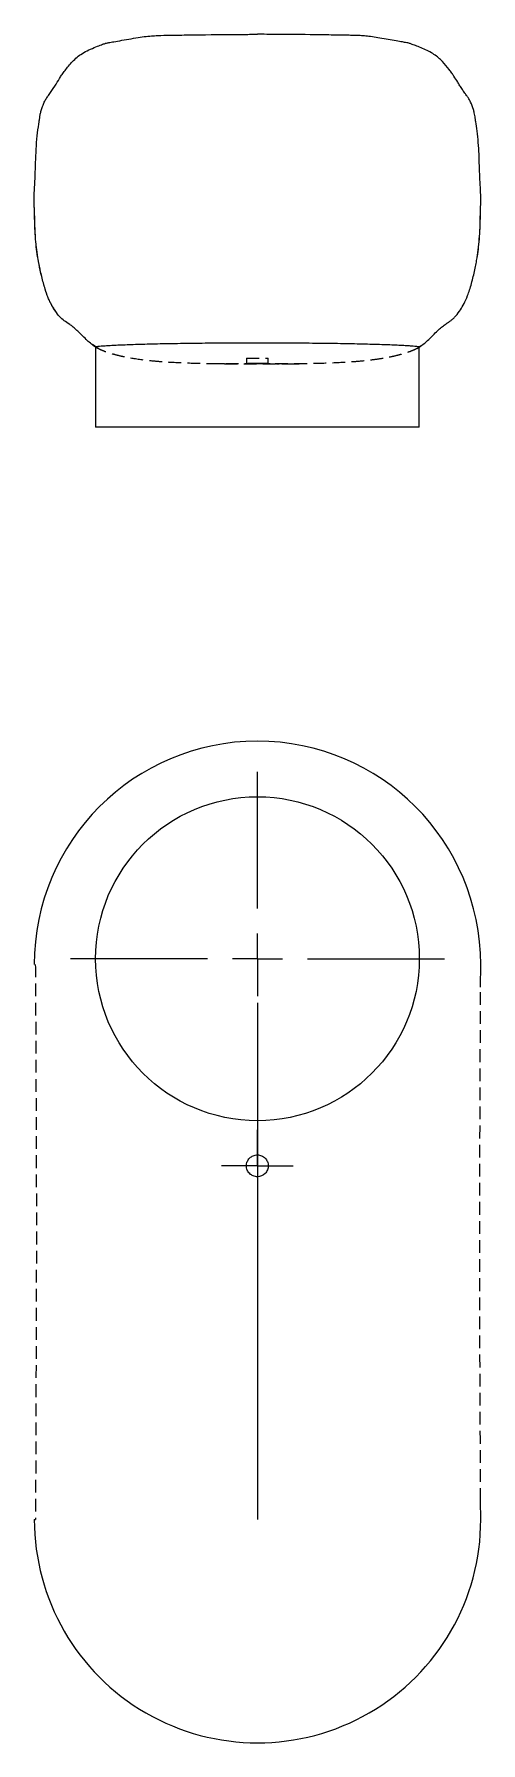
# Model space of a CAD drawing. Header units: millimetres. Extents: x 61 to 243, y 7 to 178.
# Drawn here: x 60.7 to 105.3, y 7 to 177.6 of the extents above.
import ezdxf

# ---------------------------------------------------------------- set-up
doc = ezdxf.new("R2010")
doc.units = ezdxf.units.MM
doc.linetypes.add('HIDDEN', pattern=[1.905, 1.27, -0.635])
doc.layers.add('10', color=7, linetype='Continuous')

# ---------------------------------------------------------------- blocks, each defined once
blk = doc.blocks.new('SW_CENTERMARKSYMBOL_0')
at = {"layer": '10', "color": 0}
for p, q in [((0, 5), (0, 18.67)), ((0, 0), (0, 2.5)), ((-5, 0), (-18.67, 0)), ((0, 0), (-2.5, 0)), ((0, 0), (0, -2.5)), ((0, 0), (2.5, 0)), ((5, 0), (18.67, 0)), ((0, -5), (0, -18.67))]:
    blk.add_line(p, q, dxfattribs=at)
blk = doc.blocks.new('SW_CENTERMARKSYMBOL_1')
at = {"layer": '10', "color": 0}
for p, q in [((0, 2.5), (0, 3.59)), ((0, 0), (0, 2.5)), ((-2.5, 0), (-3.59, 0)), ((0, 0), (-2.5, 0)), ((0, 0), (0, -2.5)), ((0, 0), (2.5, 0)), ((2.5, 0), (3.59, 0)), ((0, -2.5), (0, -3.59))]:
    blk.add_line(p, q, dxfattribs=at)

msp = doc.modelspace()

# ---------------------------------------------------------------- linework, layer by layer
at = {"color": 7, "linetype": 'Continuous', "lineweight": 25}
for p, q in [((82.97, 177.58), (82.98, 177.58)), ((66.8, 146.35), (66.8, 138.33)), ((99.13, 146.36), (99.38, 146.53)), ((99.14, 138.33), (99.14, 146.35)), ((99.14, 138.33), (66.8, 138.33)), ((105.26, 82.43), (105.27, 84.7)), ((82.97, 69.1), (82.97, 65.69)), ((82.97, 63.51), (82.98, 29.3)), ((105.27, 29.3), (105.26, 31.15))]:
    msp.add_line(p, q, dxfattribs=at)
at = {"color": 7, "linetype": 'HIDDEN', "lineweight": 18}
for p, q in [((67.06, 146.19), (66.49, 146.58)), ((81.87, 145.22), (84.05, 145.22)), ((81.87, 145.22), (81.87, 144.68)), ((84.05, 144.68), (84.05, 145.22)), ((98.91, 146.21), (99.13, 146.36)), ((79.68, 144.67), (78.81, 144.67)), ((79.68, 144.67), (79.68, 144.67)), ((79.69, 144.67), (86.28, 144.67)), ((82.97, 144.7), (82.97, 144.7)), ((82.97, 144.7), (82.98, 144.7)), ((82.98, 144.7), (85.13, 144.68)), ((86.03, 144.67), (86.2, 144.67)), ((86.25, 144.67), (86.26, 144.67)), ((86.26, 144.67), (87.14, 144.67)), ((82.97, 84.7), (82.97, 69.1)), ((82.97, 65.69), (82.97, 63.51))]:
    msp.add_line(p, q, dxfattribs=at)
at = {"color": 7, "linetype": 'Continuous', "lineweight": 25}
msp.add_circle((82.97, 85.28), 16.17, dxfattribs=at)
for centre, start, end in [((82.97, 84.7), 0, 179.9995), ((82.98, 29.3), 179.9996, 0)]:
    msp.add_arc(centre, 22.3, start, end, dxfattribs=at)
for points, knots in [([(60.68, 160.33), (60.67, 160.69), (60.66, 161.41), (60.74, 162.95), (60.81, 164.63), (60.87, 166.43), (61, 167.77), (61.14, 168.71), (61.22, 169.22), (61.26, 169.52), (61.33, 169.84), (61.46, 170.25), (61.63, 170.7), (61.82, 171.08), (62.03, 171.38), (62.37, 171.84), (62.89, 172.64), (63.21, 173.19), (63.51, 173.64), (63.92, 174.19), (64.56, 174.98), (65.39, 175.64), (66.3, 176.09), (67, 176.38), (67.55, 176.58), (67.82, 176.68), (67.96, 176.71), (68.39, 176.78), (69.54, 176.99), (70.84, 177.21), (71.69, 177.34), (72.39, 177.41), (73.19, 177.46), (74.03, 177.47), (75.16, 177.49), (77.09, 177.52), (80.04, 177.55), (82.32, 177.56), (82.86, 177.57), (82.97, 177.58)], [0, 0, 0, 0, 0.035714, 0.071429, 0.142857, 0.178571, 0.214286, 0.25, 0.267857, 0.285714, 0.303571, 0.321429, 0.339286, 0.357143, 0.375, 0.392857, 0.428571, 0.464286, 0.482143, 0.5, 0.535714, 0.571429, 0.589286, 0.607143, 0.625, 0.642857, 0.660714, 0.678571, 0.714286, 0.732143, 0.75, 0.767857, 0.785714, 0.821429, 0.839286, 0.857143, 0.928571, 0.964286, 1, 1, 1, 1]), ([(105.26, 160.33), (105.29, 160.95), (105.28, 161.6), (105.22, 162.63), (105.2, 162.98), (105.17, 163.69), (105.15, 164.06), (105.13, 164.81), (105.12, 165.2), (105.09, 165.98), (105.07, 166.37), (105, 167.15), (104.96, 167.54), (104.87, 168.24), (104.82, 168.56), (104.76, 168.95), (104.75, 169.07), (104.72, 169.27), (104.7, 169.36), (104.67, 169.54), (104.66, 169.62), (104.61, 169.82), (104.58, 169.93), (104.47, 170.29), (104.37, 170.56), (104.21, 170.91), (104.15, 171.01), (104.04, 171.21), (103.97, 171.3), (103.84, 171.49), (103.77, 171.59), (103.61, 171.81), (103.52, 171.93), (103.36, 172.18), (103.27, 172.31), (103.11, 172.56), (103.04, 172.68), (102.84, 173), (102.73, 173.18), (102.54, 173.48), (102.47, 173.58), (102.31, 173.81), (102.22, 173.93), (101.92, 174.31), (101.7, 174.59), (101.21, 175.1), (100.94, 175.34), (100.44, 175.67), (100.25, 175.78), (99.87, 175.98), (99.67, 176.07), (99.26, 176.25), (99.07, 176.33), (98.71, 176.46), (98.56, 176.52), (98.32, 176.6), (98.23, 176.63), (98.1, 176.68), (98.06, 176.69), (97.95, 176.71), (97.88, 176.73), (97.65, 176.76), (97.5, 176.79), (97.12, 176.86), (96.89, 176.9), (96.38, 176.99), (96.1, 177.04), (95.55, 177.14), (95.27, 177.18), (94.75, 177.26), (94.5, 177.3), (94.05, 177.36), (93.85, 177.38), (93.46, 177.42), (93.28, 177.43), (92.92, 177.45), (92.75, 177.45), (92.38, 177.46), (92.19, 177.46), (91.56, 177.48), (91.08, 177.48), (89.99, 177.5), (89.37, 177.51), (87.43, 177.54), (86.02, 177.55), (84.41, 177.55), (83.96, 177.56), (83.29, 177.57), (83.07, 177.57), (82.97, 177.58)], [0, 0, 0, 0, 0.0625, 0.0625, 0.09375, 0.09375, 0.125, 0.125, 0.15625, 0.15625, 0.1875, 0.1875, 0.21875, 0.21875, 0.25, 0.25, 0.265625, 0.265625, 0.28125, 0.28125, 0.296875, 0.296875, 0.3125, 0.3125, 0.34375, 0.34375, 0.359375, 0.359375, 0.375, 0.375, 0.390625, 0.390625, 0.40625, 0.40625, 0.421875, 0.421875, 0.4375, 0.4375, 0.46875, 0.46875, 0.484375, 0.484375, 0.5, 0.5, 0.53125, 0.53125, 0.5625, 0.5625, 0.578125, 0.578125, 0.59375, 0.59375, 0.609375, 0.609375, 0.625, 0.625, 0.640625, 0.640625, 0.65625, 0.65625, 0.671875, 0.671875, 0.6875, 0.6875, 0.703125, 0.703125, 0.71875, 0.71875, 0.734375, 0.734375, 0.75, 0.75, 0.765625, 0.765625, 0.78125, 0.78125, 0.796875, 0.796875, 0.8125, 0.8125, 0.84375, 0.84375, 0.875, 0.875, 0.9375, 0.9375, 0.96875, 0.96875, 1, 1, 1, 1]), ([(66.81, 146.34), (66.74, 146.38), (66.37, 146.62), (65.88, 147.07), (65.33, 147.63), (64.93, 148.02), (64.55, 148.35), (64.09, 148.7), (63.66, 148.96), (63.22, 149.34), (62.77, 149.93), (62.52, 150.34), (62.36, 150.64), (62.25, 150.85), (62.11, 151.14), (61.93, 151.58), (61.7, 152.3), (61.4, 153.39), (61.05, 155.05), (60.83, 156.51), (60.7, 158.78), (60.7, 159.96), (60.68, 160.33)], [0, 0, 0, 0, 0.0078374, 0.0435517, 0.0614088, 0.079266, 0.0971231, 0.1149803, 0.1506946, 0.1864088, 0.2221231, 0.2578374, 0.266766, 0.2756946, 0.2935517, 0.3114088, 0.329266, 0.3649803, 0.4006946, 0.4721231, 0.5435517, 0.6149803, 0.6149803, 0.6149803, 0.6149803]), ([(99.13, 146.34), (99.3, 146.44), (99.46, 146.55), (99.77, 146.81), (99.93, 146.95), (100.38, 147.38), (100.67, 147.69), (101.09, 148.09), (101.23, 148.21), (101.49, 148.42), (101.61, 148.52), (101.84, 148.68), (101.95, 148.75), (102.14, 148.88), (102.23, 148.94), (102.39, 149.06), (102.47, 149.13), (102.63, 149.28), (102.71, 149.37), (102.95, 149.65), (103.11, 149.86), (103.38, 150.26), (103.49, 150.46), (103.73, 150.9), (103.85, 151.16), (104.03, 151.66), (104.1, 151.85), (104.23, 152.25), (104.29, 152.47), (104.48, 153.15), (104.59, 153.62), (104.73, 154.28), (104.77, 154.48), (104.85, 154.88), (104.88, 155.07), (104.97, 155.61), (105.01, 155.95), (105.09, 156.65), (105.13, 157.02), (105.18, 157.78), (105.2, 158.17), (105.23, 158.92), (105.23, 159.27), (105.25, 159.88), (105.25, 160.13), (105.26, 160.33)], [0, 0, 0, 0, 0.03125, 0.03125, 0.0625, 0.0625, 0.125, 0.125, 0.15625, 0.15625, 0.1875, 0.1875, 0.21875, 0.21875, 0.25, 0.25, 0.28125, 0.28125, 0.3125, 0.3125, 0.375, 0.375, 0.4375, 0.4375, 0.5, 0.5, 0.53125, 0.53125, 0.5625, 0.5625, 0.625, 0.625, 0.65625, 0.65625, 0.6875, 0.6875, 0.75, 0.75, 0.8125, 0.8125, 0.875, 0.875, 0.9375, 0.9375, 1, 1, 1, 1]), ([(104.91, 155.24), (104.93, 155.37), (105.01, 155.82), (105.1, 156.62), (105.18, 157.65), (105.23, 158.66), (105.24, 159.56), (105.26, 160.1), (105.26, 160.33)], [0, 0, 0, 0, 0.077123, 0.269301, 0.474545, 0.68071, 0.86421, 1, 1, 1, 1]), ([(66.8, 146.35), (66.8, 146.35), (66.8, 146.36), (66.86, 146.39), (67.05, 146.42), (67.34, 146.45), (67.74, 146.48), (68.25, 146.51), (68.85, 146.54), (69.55, 146.57), (70.34, 146.6), (71.23, 146.63), (72.19, 146.66), (73.25, 146.68), (74.38, 146.7), (75.57, 146.72), (76.8, 146.74), (78.08, 146.75), (79.41, 146.76), (80.76, 146.77), (82.11, 146.78), (83.47, 146.78), (84.83, 146.77), (86.19, 146.77), (87.51, 146.76), (88.79, 146.74), (90.05, 146.73), (91.26, 146.71), (92.39, 146.69), (93.47, 146.66), (94.47, 146.64), (95.39, 146.61), (96.22, 146.58), (96.96, 146.55), (97.6, 146.52), (98.13, 146.49), (98.55, 146.45), (98.87, 146.42), (99.07, 146.39), (99.15, 146.36), (99.14, 146.35), (99.14, 146.35)], [0, 0, 0, 0, 0.006435, 0.032193, 0.058037, 0.083881, 0.110439, 0.136997, 0.16284, 0.188684, 0.215242, 0.2418, 0.26827, 0.294739, 0.321978, 0.349217, 0.375677, 0.402137, 0.429367, 0.456596, 0.483047, 0.509497, 0.536716, 0.563935, 0.590382, 0.616828, 0.644043, 0.671258, 0.69771, 0.724161, 0.751381, 0.778601, 0.805063, 0.831525, 0.858755, 0.885986, 0.912456, 0.938927, 0.966167, 0.993406, 1, 1, 1, 1]), ([(105.27, 84.7), (105.27, 84.7), (105.28, 84.7), (105.27, 84.7), (105.26, 84.7)], [0, 0, 0, 0, 0.313992, 1, 1, 1, 1]), ([(82.97, 63.51), (82.83, 63.51), (82.69, 63.54), (82.42, 63.64), (82.3, 63.72), (82.09, 63.93), (82.01, 64.05), (81.9, 64.31), (81.87, 64.46), (81.87, 64.75), (81.9, 64.89), (82.01, 65.15), (82.09, 65.28), (82.29, 65.48), (82.42, 65.56), (82.68, 65.67), (82.83, 65.69), (82.97, 65.69)], [0, 0, 0, 0, 0.125, 0.125, 0.25, 0.25, 0.375, 0.375, 0.5, 0.5, 0.625, 0.625, 0.75, 0.75, 0.875, 0.875, 1, 1, 1, 1]), ([(82.97, 65.69), (83.12, 65.69), (83.26, 65.66), (83.52, 65.55), (83.64, 65.47), (83.83, 65.27), (83.91, 65.15), (84.02, 64.89), (84.05, 64.74), (84.05, 64.46), (84.02, 64.32), (83.91, 64.06), (83.84, 63.94), (83.54, 63.63), (83.26, 63.52), (82.97, 63.51)], [0, 0, 0, 0, 0.125, 0.125, 0.25, 0.25, 0.375, 0.375, 0.5, 0.5, 0.625, 0.625, 0.75, 0.75, 1, 1, 1, 1]), ([(60.68, 29.3), (60.68, 29.3), (60.67, 29.3), (60.69, 29.3), (60.7, 29.3)], [0, 0, 0, 0, 0.213394, 1, 1, 1, 1])]:
    msp.add_open_spline(points, degree=3, knots=knots, dxfattribs=at)
at = {"color": 7, "linetype": 'HIDDEN', "lineweight": 18}
for points, knots in [([(62.86, 149.85), (62.78, 149.97), (62.58, 150.25), (62.29, 150.75), (61.98, 151.44), (61.69, 152.33), (61.4, 153.41), (61.16, 154.53), (60.98, 155.6), (60.85, 156.62), (60.77, 157.65), (60.73, 158.66), (60.71, 159.56), (60.7, 160.1), (60.69, 160.33)], [0, 0, 0, 0, 0.040466, 0.094693, 0.160327, 0.249029, 0.354056, 0.468456, 0.564934, 0.65585, 0.751906, 0.849605, 0.935819, 1, 1, 1, 1]), ([(82.97, 144.7), (81.93, 144.68), (80.9, 144.67), (79.38, 144.67), (78.87, 144.67), (77.88, 144.68), (77.38, 144.69), (75.94, 144.72), (75.02, 144.76), (73.72, 144.84), (73.3, 144.87), (72.48, 144.94), (72.09, 144.98), (70.98, 145.11), (70.32, 145.22), (69.43, 145.4), (69.15, 145.47), (68.64, 145.6), (68.41, 145.67), (67.99, 145.8), (67.81, 145.86), (67.48, 145.99), (67.34, 146.05), (66.98, 146.23), (66.84, 146.31), (66.81, 146.34)], [0, 0, 0, 0, 0.125, 0.125, 0.1875, 0.1875, 0.25, 0.25, 0.375, 0.375, 0.4375, 0.4375, 0.5, 0.5, 0.625, 0.625, 0.6875, 0.6875, 0.75, 0.75, 0.8125, 0.8125, 0.875, 0.875, 1, 1, 1, 1]), ([(99.13, 146.34), (99.1, 146.31), (98.96, 146.22), (98.61, 146.05), (98.47, 145.99), (98.14, 145.86), (97.95, 145.8), (97.53, 145.67), (97.3, 145.6), (96.8, 145.47), (96.52, 145.4), (95.93, 145.28), (95.61, 145.22), (94.94, 145.12), (94.59, 145.07), (93.85, 144.98), (93.47, 144.94), (92.66, 144.87), (92.24, 144.84), (90.93, 144.76), (90.01, 144.72), (88.58, 144.69), (88.09, 144.68), (87.09, 144.67), (86.58, 144.67), (85.05, 144.67), (84.02, 144.68), (82.97, 144.7)], [0, 0, 0, 0, 0.125, 0.125, 0.1875, 0.1875, 0.25, 0.25, 0.3125, 0.3125, 0.375, 0.375, 0.4375, 0.4375, 0.5, 0.5, 0.5625, 0.5625, 0.625, 0.625, 0.75, 0.75, 0.8125, 0.8125, 0.875, 0.875, 1, 1, 1, 1]), ([(81.91, 144.68), (81.9, 144.68), (81.87, 144.68), (81.86, 144.68), (81.91, 144.68), (82.09, 144.69), (82.37, 144.69), (82.68, 144.7), (82.89, 144.7), (82.97, 144.7)], [0, 0, 0, 0, 0.011195, 0.138838, 0.322213, 0.505588, 0.688967, 0.872359, 1, 1, 1, 1]), ([(60.78, 84.7), (60.79, 82.86), (60.82, 79.2), (60.84, 73.7), (60.86, 68.18), (60.88, 62.65), (60.89, 57.11), (60.87, 51.56), (60.85, 46), (60.84, 40.44), (60.82, 34.87), (60.8, 31.16), (60.79, 29.3)], [0, 0, 0, 0, 0.099807, 0.199545, 0.299118, 0.398559, 0.498077, 0.597864, 0.698001, 0.798472, 0.899183, 1, 1, 1, 1]), ([(105.26, 31.15), (105.26, 32.83), (105.24, 36.8), (105.21, 43.08), (105.18, 49.98), (105.18, 56.91), (105.19, 63.85), (105.21, 70.79), (105.24, 76.99), (105.25, 80.87), (105.26, 82.43)], [0, 0, 0, 0, 0.0986561, 0.2332911, 0.3677914, 0.502363, 0.6372835, 0.7726339, 0.9083292, 1, 1, 1, 1]), ([(60.7, 29.3), (60.7, 29.3), (60.71, 29.3), (60.76, 29.3), (60.78, 29.3), (60.79, 29.3)], [0, 0, 0, 0, 0.139658, 0.66867, 1, 1, 1, 1])]:
    msp.add_open_spline(points, degree=3, knots=knots, dxfattribs=at)
msp.add_open_spline([(66.81, 146.34), (66.8, 146.34), (66.8, 146.35), (66.8, 146.35)], degree=3, dxfattribs=at)

# ---------------------------------------------------------------- block references
at = {"layer": '10'}
for name, p in [('SW_CENTERMARKSYMBOL_0', (82.97, 85.28)), ('SW_CENTERMARKSYMBOL_1', (82.96, 64.6))]:
    msp.add_blockref(name, p, dxfattribs=at)

doc.saveas('drawing.dxf')
